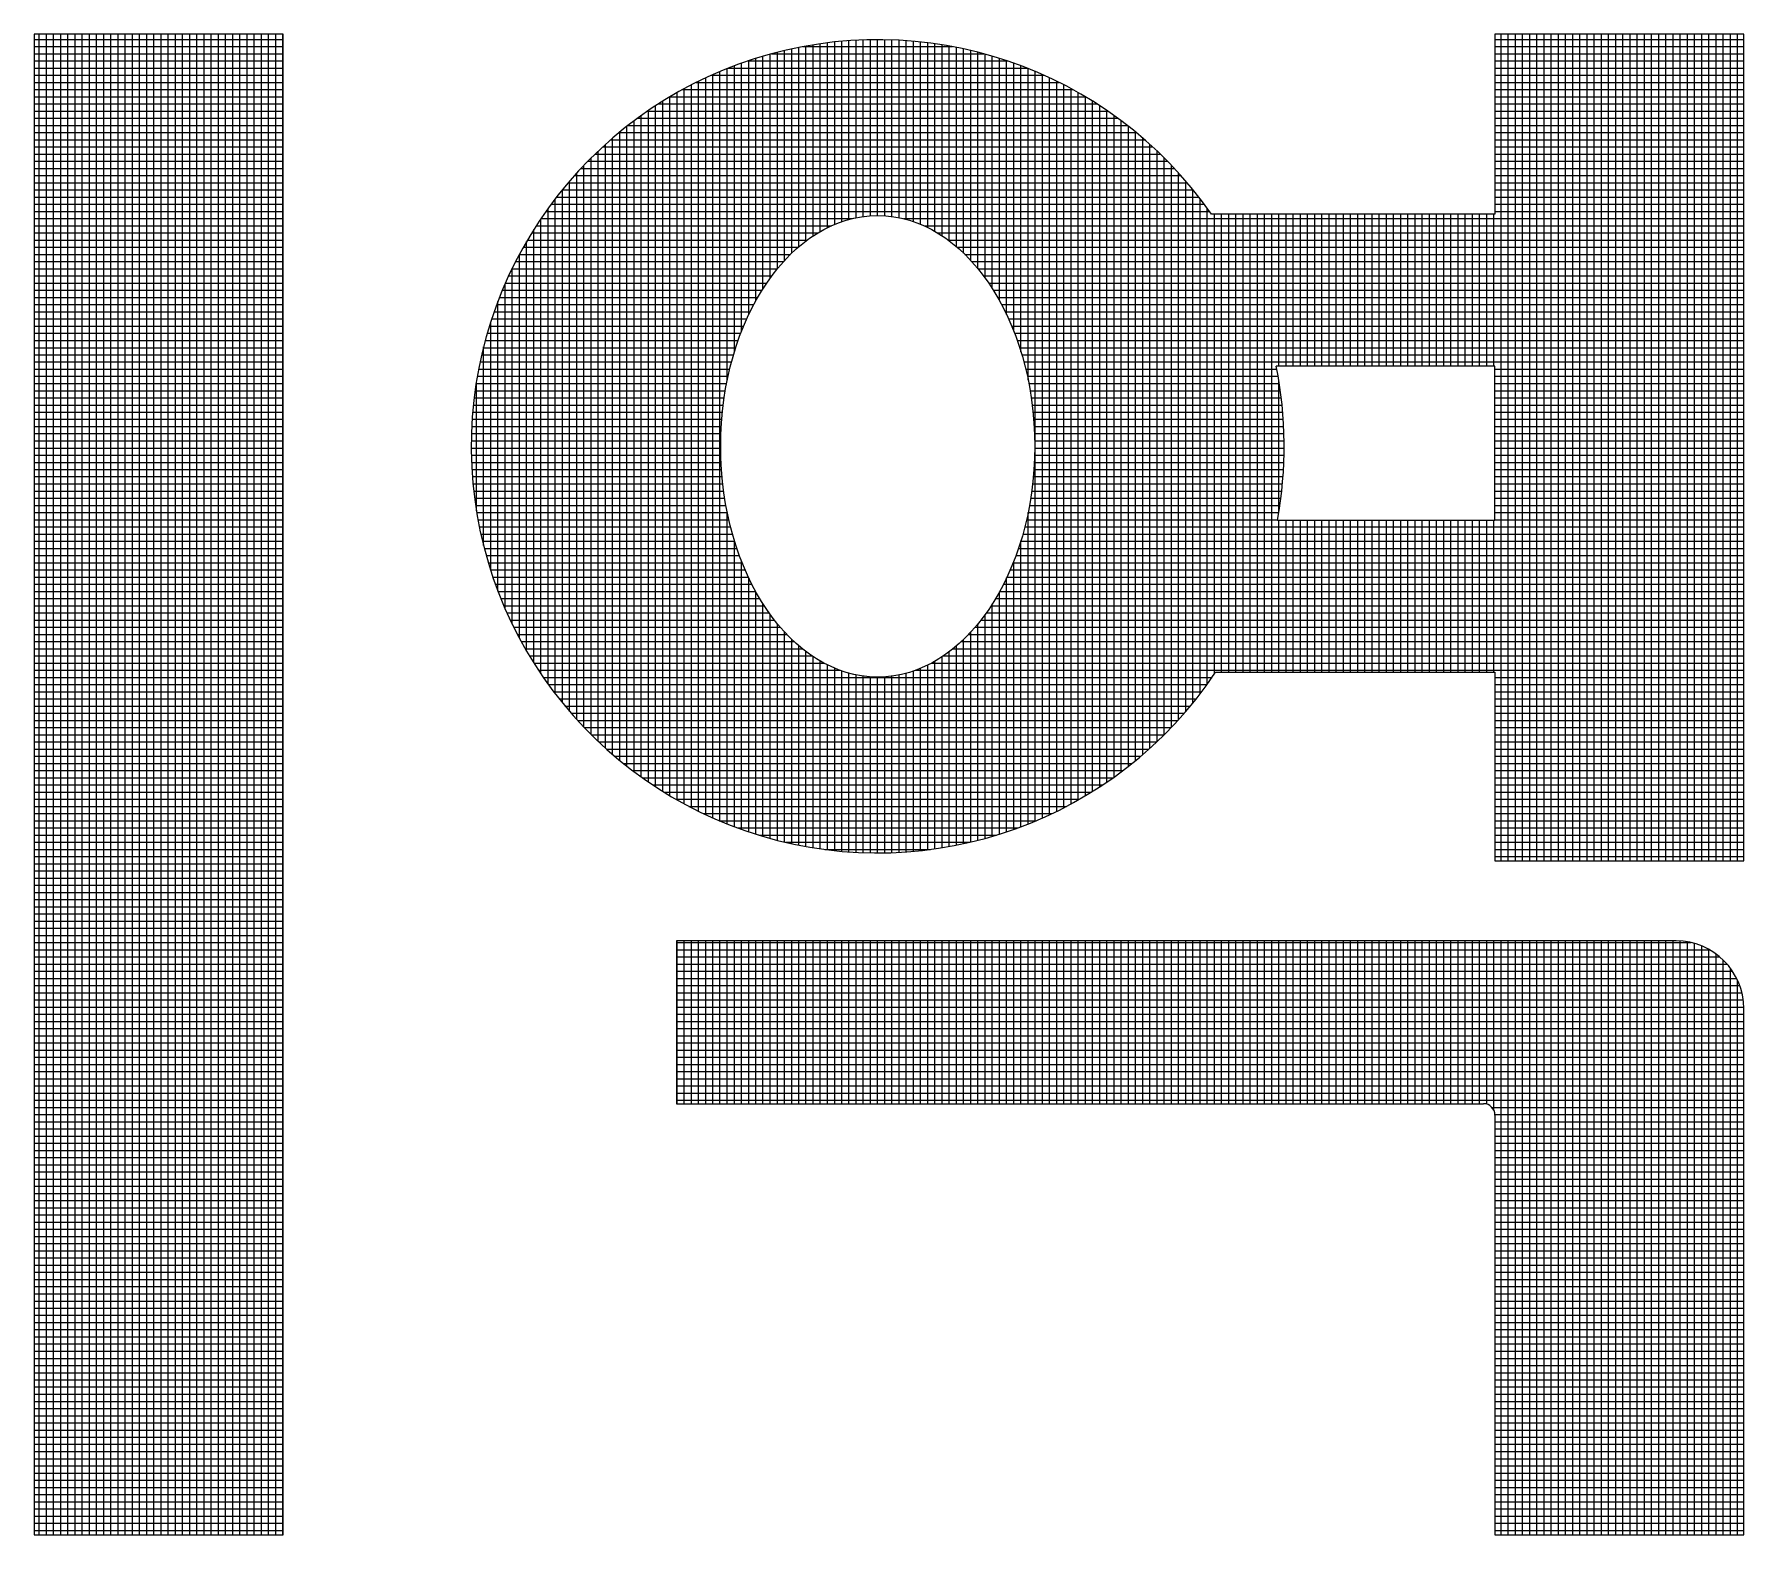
# Model space of a CAD drawing. Header units: inches. Extents: x 2203 to 3044, y -1 to 593.
# Drawn here: x 2916.375 to 2920.518, y 101.358 to 104.994 of the extents above; entities that cross this region are included whole.
import ezdxf

# ---------------------------------------------------------------- set-up
doc = ezdxf.new("R2010")
doc.units = ezdxf.units.IN
doc.header["$MEASUREMENT"] = 0
doc.layers.add('BG ÇÑ±¹Áö¿ª³\xad¹æ±â¼úÁÖ½ÄÈ¸»ç CI', color=7, linetype='Continuous')

msp = doc.modelspace()

# ---------------------------------------------------------------- linework, layer by layer
at = {"layer": 'BG ÇÑ±¹Áö¿ª³\xad¹æ±â¼úÁÖ½ÄÈ¸»ç CI', "color": 7, "linetype": 'Continuous', "lineweight": 25}
for p, q in [((2916.9781, 104.9937), (2916.375, 104.9937)), ((2916.375, 104.9937), (2916.375, 101.3584)), ((2916.3873, 101.3584), (2916.3873, 104.9937)), ((2916.4047, 101.3584), (2916.4047, 104.9937)), ((2916.422, 101.3584), (2916.422, 104.9937)), ((2916.4394, 101.3584), (2916.4394, 104.9937)), ((2916.4568, 101.3584), (2916.4568, 104.9937)), ((2916.4741, 101.3584), (2916.4741, 104.9937)), ((2916.4915, 101.3584), (2916.4915, 104.9937)), ((2916.5089, 101.3584), (2916.5089, 104.9937)), ((2916.5262, 101.3584), (2916.5262, 104.9937)), ((2916.5436, 101.3584), (2916.5436, 104.9937)), ((2916.561, 101.3584), (2916.561, 104.9937)), ((2916.5783, 101.3584), (2916.5783, 104.9937)), ((2916.5957, 101.3584), (2916.5957, 104.9937)), ((2916.6131, 101.3584), (2916.6131, 104.9937)), ((2916.6304, 101.3584), (2916.6304, 104.9937)), ((2916.6478, 101.3584), (2916.6478, 104.9937)), ((2916.6651, 101.3584), (2916.6651, 104.9937)), ((2916.6825, 101.3584), (2916.6825, 104.9937)), ((2916.6999, 101.3584), (2916.6999, 104.9937)), ((2916.7172, 101.3584), (2916.7172, 104.9937)), ((2916.7346, 101.3584), (2916.7346, 104.9937)), ((2916.752, 101.3584), (2916.752, 104.9937)), ((2916.7693, 101.3584), (2916.7693, 104.9937)), ((2916.7867, 101.3584), (2916.7867, 104.9937)), ((2916.8041, 101.3584), (2916.8041, 104.9937)), ((2916.8214, 101.3584), (2916.8214, 104.9937)), ((2916.8388, 101.3584), (2916.8388, 104.9937)), ((2916.8562, 101.3584), (2916.8562, 104.9937)), ((2916.8735, 101.3584), (2916.8735, 104.9937)), ((2916.8909, 101.3584), (2916.8909, 104.9937)), ((2916.9082, 101.3584), (2916.9082, 104.9937)), ((2916.9256, 101.3584), (2916.9256, 104.9937)), ((2916.943, 101.3584), (2916.943, 104.9937)), ((2916.9603, 101.3584), (2916.9603, 104.9937)), ((2916.9777, 101.3584), (2916.9777, 104.9937)), ((2916.9781, 101.3584), (2916.9781, 104.9937)), ((2920.5179, 104.9937), (2919.9149, 104.9937)), ((2919.9149, 104.9937), (2919.9149, 104.5581)), ((2919.9297, 102.9909), (2919.9297, 104.9937)), ((2919.947, 102.9909), (2919.947, 104.9937)), ((2919.9644, 102.9909), (2919.9644, 104.9937)), ((2919.9818, 102.9909), (2919.9818, 104.9937)), ((2919.9991, 102.9909), (2919.9991, 104.9937)), ((2920.0165, 102.9909), (2920.0165, 104.9937)), ((2920.0339, 102.9909), (2920.0339, 104.9937)), ((2920.0512, 102.9909), (2920.0512, 104.9937)), ((2920.0686, 102.9909), (2920.0686, 104.9937)), ((2920.086, 102.9909), (2920.086, 104.9937)), ((2920.1033, 102.9909), (2920.1033, 104.9937)), ((2920.1207, 102.9909), (2920.1207, 104.9937)), ((2920.138, 102.9909), (2920.138, 104.9937)), ((2920.1554, 102.9909), (2920.1554, 104.9937)), ((2920.1728, 102.9909), (2920.1728, 104.9937)), ((2920.1901, 102.9909), (2920.1901, 104.9937)), ((2920.2075, 102.9909), (2920.2075, 104.9937)), ((2920.2249, 102.9909), (2920.2249, 104.9937)), ((2920.2422, 102.9909), (2920.2422, 104.9937)), ((2920.2596, 102.9909), (2920.2596, 104.9937)), ((2920.277, 102.9909), (2920.277, 104.9937)), ((2920.2943, 102.9909), (2920.2943, 104.9937)), ((2920.3117, 102.9909), (2920.3117, 104.9937)), ((2920.3291, 102.9909), (2920.3291, 104.9937)), ((2920.3464, 102.9909), (2920.3464, 104.9937)), ((2920.3638, 102.9909), (2920.3638, 104.9937)), ((2920.3811, 102.9909), (2920.3811, 104.9937)), ((2920.3985, 102.9909), (2920.3985, 104.9937)), ((2920.4159, 102.9909), (2920.4159, 104.9937)), ((2920.4332, 102.9909), (2920.4332, 104.9937)), ((2920.4506, 102.9909), (2920.4506, 104.9937)), ((2920.468, 102.9909), (2920.468, 104.9937)), ((2920.4853, 102.9909), (2920.4853, 104.9937)), ((2920.5027, 102.9909), (2920.5027, 104.9937)), ((2920.5179, 102.9909), (2920.5179, 104.9937)), ((2916.375, 104.981), (2916.9781, 104.981)), ((2916.375, 104.9636), (2916.9781, 104.9636)), ((2916.375, 104.9463), (2916.9781, 104.9463)), ((2918.1585, 104.4028), (2918.1585, 104.9454)), ((2918.1618, 104.9463), (2918.6763, 104.9463)), ((2918.1759, 104.4253), (2918.1759, 104.95)), ((2918.1932, 104.4453), (2918.1932, 104.9542)), ((2918.2106, 104.4631), (2918.2106, 104.9581)), ((2918.228, 104.4788), (2918.228, 104.9617)), ((2918.2378, 104.9636), (2918.6003, 104.9636)), ((2918.2453, 104.4927), (2918.2453, 104.965)), ((2918.2627, 104.505), (2918.2627, 104.968)), ((2918.28, 104.5158), (2918.28, 104.9706)), ((2918.2974, 104.5251), (2918.2974, 104.9729)), ((2918.3148, 104.533), (2918.3148, 104.9749)), ((2918.3321, 104.5396), (2918.3321, 104.9766)), ((2918.3495, 104.545), (2918.3495, 104.978)), ((2918.3669, 104.5491), (2918.3669, 104.9791)), ((2918.3842, 104.5521), (2918.3842, 104.9798)), ((2918.4016, 104.5538), (2918.4016, 104.9803)), ((2918.419, 104.5544), (2918.419, 104.9804)), ((2918.4363, 104.5538), (2918.4363, 104.9803)), ((2918.4537, 104.5521), (2918.4537, 104.9798)), ((2918.4711, 104.5492), (2918.4711, 104.9791)), ((2918.4884, 104.5451), (2918.4884, 104.978)), ((2918.5058, 104.5397), (2918.5058, 104.9766)), ((2918.5231, 104.5331), (2918.5231, 104.9749)), ((2918.5405, 104.5252), (2918.5405, 104.9729)), ((2918.5579, 104.5159), (2918.5579, 104.9706)), ((2918.5752, 104.5052), (2918.5752, 104.968)), ((2918.5926, 104.4929), (2918.5926, 104.965)), ((2918.61, 104.479), (2918.61, 104.9618)), ((2918.6273, 104.4632), (2918.6273, 104.9582)), ((2918.6447, 104.4455), (2918.6447, 104.9543)), ((2918.6621, 104.4256), (2918.6621, 104.95)), ((2918.6794, 104.4031), (2918.6794, 104.9454)), ((2919.9149, 104.981), (2920.5179, 104.981)), ((2919.9149, 104.9636), (2920.5179, 104.9636)), ((2919.9149, 104.9463), (2920.5179, 104.9463)), ((2916.375, 104.9289), (2916.9781, 104.9289)), ((2916.375, 104.9115), (2916.9781, 104.9115)), ((2918.0369, 103.0876), (2918.0369, 104.9033)), ((2918.0543, 104.1546), (2918.0543, 104.9104)), ((2918.0571, 104.9115), (2918.781, 104.9115)), ((2918.0717, 104.2235), (2918.0717, 104.9172)), ((2918.089, 104.2737), (2918.089, 104.9235)), ((2918.1046, 104.9289), (2918.7335, 104.9289)), ((2918.1064, 104.314), (2918.1064, 104.9295)), ((2918.1238, 104.348), (2918.1238, 104.9351)), ((2918.1411, 104.3772), (2918.1411, 104.9404)), ((2918.6968, 104.3775), (2918.6968, 104.9405)), ((2918.7142, 104.3483), (2918.7142, 104.9352)), ((2918.7315, 104.3144), (2918.7315, 104.9296)), ((2918.7489, 104.2742), (2918.7489, 104.9236)), ((2918.7663, 104.2242), (2918.7663, 104.9172)), ((2918.7836, 104.1556), (2918.7836, 104.9105)), ((2918.801, 103.0875), (2918.801, 104.9034)), ((2919.9149, 104.9289), (2920.5179, 104.9289)), ((2919.9149, 104.9115), (2920.5179, 104.9115)), ((2916.375, 104.8942), (2916.9781, 104.8942)), ((2916.375, 104.8768), (2916.9781, 104.8768)), ((2916.375, 104.8594), (2916.9781, 104.8594)), ((2917.9461, 104.8594), (2918.8921, 104.8594)), ((2917.9501, 103.1292), (2917.9501, 104.8617)), ((2917.9675, 103.1201), (2917.9675, 104.8708)), ((2917.9793, 104.8768), (2918.8589, 104.8768)), ((2917.9848, 103.1113), (2917.9848, 104.8796)), ((2918.0022, 103.103), (2918.0022, 104.8879)), ((2918.0159, 104.8942), (2918.8222, 104.8942)), ((2918.0196, 103.0951), (2918.0196, 104.8958)), ((2918.8183, 103.095), (2918.8183, 104.8959)), ((2918.8357, 103.1029), (2918.8357, 104.888)), ((2918.8531, 103.1112), (2918.8531, 104.8797)), ((2918.8704, 103.12), (2918.8704, 104.8709)), ((2918.8878, 103.1291), (2918.8878, 104.8618)), ((2919.9149, 104.8942), (2920.5179, 104.8942)), ((2919.9149, 104.8768), (2920.5179, 104.8768)), ((2919.9149, 104.8594), (2920.5179, 104.8594)), ((2916.375, 104.8421), (2916.9781, 104.8421)), ((2916.375, 104.8247), (2916.9781, 104.8247)), ((2917.8807, 103.1706), (2917.8807, 104.8203)), ((2917.8875, 104.8247), (2918.9506, 104.8247)), ((2917.898, 103.1595), (2917.898, 104.8314)), ((2917.9154, 103.149), (2917.9154, 104.8419)), ((2917.9156, 104.8421), (2918.9225, 104.8421)), ((2917.9328, 103.1389), (2917.9328, 104.852)), ((2918.9052, 103.1388), (2918.9052, 104.8521)), ((2918.9225, 103.1488), (2918.9225, 104.8421)), ((2918.9399, 103.1594), (2918.9399, 104.8315)), ((2918.9573, 103.1705), (2918.9573, 104.8204)), ((2919.9149, 104.8421), (2920.5179, 104.8421)), ((2919.9149, 104.8247), (2920.5179, 104.8247)), ((2916.375, 104.8074), (2916.9781, 104.8074)), ((2916.375, 104.79), (2916.9781, 104.79)), ((2917.8286, 103.2071), (2917.8286, 104.7838)), ((2917.8369, 104.79), (2919.0012, 104.79)), ((2917.8459, 103.1944), (2917.8459, 104.7965)), ((2917.8614, 104.8074), (2918.9768, 104.8074)), ((2917.8633, 103.1822), (2917.8633, 104.8087)), ((2918.9746, 103.1821), (2918.9746, 104.8088)), ((2918.992, 103.1942), (2918.992, 104.7967)), ((2919.0094, 103.2069), (2919.0094, 104.784)), ((2919.9149, 104.8074), (2920.5179, 104.8074)), ((2919.9149, 104.79), (2920.5179, 104.79)), ((2916.375, 104.7726), (2916.9781, 104.7726)), ((2916.375, 104.7553), (2916.9781, 104.7553)), ((2916.375, 104.7379), (2916.9781, 104.7379)), ((2917.7718, 104.7379), (2919.0664, 104.7379)), ((2917.7765, 103.2489), (2917.7765, 104.742)), ((2917.7922, 104.7553), (2919.0459, 104.7553)), ((2917.7938, 103.2343), (2917.7938, 104.7566)), ((2917.8112, 103.2204), (2917.8112, 104.7705)), ((2917.8139, 104.7726), (2919.0242, 104.7726)), ((2919.0267, 103.2202), (2919.0267, 104.7707)), ((2919.0441, 103.2342), (2919.0441, 104.7567)), ((2919.0614, 103.2487), (2919.0614, 104.7421)), ((2919.9149, 104.7726), (2920.5179, 104.7726)), ((2919.9149, 104.7553), (2920.5179, 104.7553)), ((2919.9149, 104.7379), (2920.5179, 104.7379)), ((2916.375, 104.7205), (2916.9781, 104.7205)), ((2916.375, 104.7032), (2916.9781, 104.7032)), ((2917.7244, 103.2971), (2917.7244, 104.6938)), ((2917.734, 104.7032), (2919.1042, 104.7032)), ((2917.7417, 103.2803), (2917.7417, 104.7106)), ((2917.7524, 104.7205), (2919.0858, 104.7205)), ((2917.7591, 103.2642), (2917.7591, 104.7267)), ((2919.0788, 103.264), (2919.0788, 104.7269)), ((2919.0962, 103.2801), (2919.0962, 104.7108)), ((2919.1135, 103.2969), (2919.1135, 104.694)), ((2919.9149, 104.7205), (2920.5179, 104.7205)), ((2919.9149, 104.7032), (2920.5179, 104.7032)), ((2916.375, 104.6858), (2916.9781, 104.6858)), ((2916.375, 104.6684), (2916.9781, 104.6684)), ((2916.375, 104.6511), (2916.9781, 104.6511)), ((2917.684, 104.6511), (2919.1542, 104.6511)), ((2917.6897, 103.3335), (2917.6897, 104.6574)), ((2917.6998, 104.6684), (2919.1383, 104.6684)), ((2917.707, 103.3148), (2917.707, 104.676)), ((2917.7165, 104.6858), (2919.1217, 104.6858)), ((2919.1309, 103.3146), (2919.1309, 104.6763)), ((2919.1483, 103.3333), (2919.1483, 104.6576)), ((2919.9149, 104.6858), (2920.5179, 104.6858)), ((2919.9149, 104.6684), (2920.5179, 104.6684)), ((2919.9149, 104.6511), (2920.5179, 104.6511)), ((2916.375, 104.6337), (2916.9781, 104.6337)), ((2916.375, 104.6163), (2916.9781, 104.6163)), ((2917.6544, 104.6163), (2919.1837, 104.6163)), ((2917.6549, 103.3739), (2917.6549, 104.617)), ((2917.6688, 104.6337), (2919.1693, 104.6337)), ((2917.6723, 103.3531), (2917.6723, 104.6378)), ((2919.1656, 103.3529), (2919.1656, 104.638)), ((2919.183, 103.3737), (2919.183, 104.6172)), ((2919.9149, 104.6337), (2920.5179, 104.6337)), ((2919.9149, 104.6163), (2920.5179, 104.6163)), ((2916.375, 104.599), (2916.9781, 104.599)), ((2916.375, 104.5816), (2916.9781, 104.5816)), ((2917.6202, 103.4192), (2917.6202, 104.5717)), ((2917.6275, 104.5816), (2919.2107, 104.5816)), ((2917.6376, 103.3959), (2917.6376, 104.595)), ((2917.6406, 104.599), (2919.1975, 104.599)), ((2919.2004, 103.3956), (2919.2004, 104.5953)), ((2919.2177, 103.4189), (2919.2177, 104.5719)), ((2919.9149, 104.599), (2920.5179, 104.599)), ((2919.9149, 104.5816), (2920.5179, 104.5816)), ((2916.375, 104.5643), (2916.9781, 104.5643)), ((2916.375, 104.5469), (2916.9781, 104.5469)), ((2916.375, 104.5295), (2916.9781, 104.5295)), ((2917.5914, 104.5295), (2918.3068, 104.5295)), ((2917.6028, 103.4441), (2917.6028, 104.5468)), ((2917.6029, 104.5469), (2918.3568, 104.5469)), ((2917.6149, 104.5643), (2919.2232, 104.5643)), ((2918.4813, 104.5469), (2920.5179, 104.5469)), ((2918.5314, 104.5295), (2920.5179, 104.5295)), ((2919.9149, 104.5581), (2919.2276, 104.5581)), ((2919.2351, 103.4438), (2919.2351, 104.5581)), ((2919.2525, 103.4482), (2919.2525, 104.5581)), ((2919.2698, 103.4482), (2919.2698, 104.5581)), ((2919.2872, 103.4482), (2919.2872, 104.5581)), ((2919.3045, 103.4482), (2919.3045, 104.5581)), ((2919.3219, 103.4482), (2919.3219, 104.5581)), ((2919.3393, 103.4482), (2919.3393, 104.5581)), ((2919.3566, 103.4482), (2919.3566, 104.5581)), ((2919.374, 103.4482), (2919.374, 104.5581)), ((2919.3914, 104.1895), (2919.3914, 104.5581)), ((2919.4087, 104.1895), (2919.4087, 104.5581)), ((2919.4261, 104.1895), (2919.4261, 104.5581)), ((2919.4435, 104.1895), (2919.4435, 104.5581)), ((2919.4608, 104.1895), (2919.4608, 104.5581)), ((2919.4782, 104.1895), (2919.4782, 104.5581)), ((2919.4956, 104.1895), (2919.4956, 104.5581)), ((2919.5129, 104.1895), (2919.5129, 104.5581)), ((2919.5303, 104.1895), (2919.5303, 104.5581)), ((2919.5477, 104.1895), (2919.5477, 104.5581)), ((2919.565, 104.1895), (2919.565, 104.5581)), ((2919.5824, 104.1895), (2919.5824, 104.5581)), ((2919.5997, 104.1895), (2919.5997, 104.5581)), ((2919.6171, 104.1895), (2919.6171, 104.5581)), ((2919.6345, 104.1895), (2919.6345, 104.5581)), ((2919.6518, 104.1895), (2919.6518, 104.5581)), ((2919.6692, 104.1895), (2919.6692, 104.5581)), ((2919.6866, 104.1895), (2919.6866, 104.5581)), ((2919.7039, 104.1895), (2919.7039, 104.5581)), ((2919.7213, 104.1895), (2919.7213, 104.5581)), ((2919.7387, 104.1895), (2919.7387, 104.5581)), ((2919.756, 104.1895), (2919.756, 104.5581)), ((2919.7734, 104.1895), (2919.7734, 104.5581)), ((2919.7908, 104.1895), (2919.7908, 104.5581)), ((2919.8081, 104.1895), (2919.8081, 104.5581)), ((2919.8255, 104.1895), (2919.8255, 104.5581)), ((2919.8428, 104.1895), (2919.8428, 104.5581)), ((2919.8602, 104.1895), (2919.8602, 104.5581)), ((2919.8776, 104.1895), (2919.8776, 104.5581)), ((2919.8949, 104.1895), (2919.8949, 104.5581)), ((2919.9123, 104.1895), (2919.9123, 104.5581)), ((2919.9149, 104.5643), (2920.5179, 104.5643)), ((2916.375, 104.5122), (2916.9781, 104.5122)), ((2916.375, 104.4948), (2916.9781, 104.4948)), ((2917.5681, 103.4994), (2917.5681, 104.4915)), ((2917.57, 104.4948), (2918.2481, 104.4948)), ((2917.5805, 104.5122), (2918.2739, 104.5122)), ((2917.5855, 103.4707), (2917.5855, 104.5202)), ((2918.5642, 104.5122), (2920.5179, 104.5122)), ((2918.5901, 104.4948), (2920.5179, 104.4948)), ((2916.375, 104.4774), (2916.9781, 104.4774)), ((2916.375, 104.4601), (2916.9781, 104.4601)), ((2917.5505, 104.4601), (2918.2075, 104.4601)), ((2917.5507, 103.5304), (2917.5507, 104.4605)), ((2917.56, 104.4774), (2918.2263, 104.4774)), ((2918.6118, 104.4774), (2920.5179, 104.4774)), ((2918.6306, 104.4601), (2920.5179, 104.4601)), ((2916.375, 104.4427), (2916.9781, 104.4427)), ((2916.375, 104.4253), (2916.9781, 104.4253)), ((2916.375, 104.408), (2916.9781, 104.408)), ((2917.5246, 104.408), (2918.1623, 104.408)), ((2917.5328, 104.4253), (2918.1759, 104.4253)), ((2917.5334, 103.5644), (2917.5334, 104.4265)), ((2917.5415, 104.4427), (2918.1908, 104.4427)), ((2918.6473, 104.4427), (2920.5179, 104.4427)), ((2918.6623, 104.4253), (2920.5179, 104.4253)), ((2918.6758, 104.408), (2920.5179, 104.408)), ((2916.375, 104.3906), (2916.9781, 104.3906)), ((2916.375, 104.3732), (2916.9781, 104.3732)), ((2917.5094, 104.3732), (2918.1386, 104.3732)), ((2917.516, 103.6021), (2917.516, 104.3888)), ((2917.5168, 104.3906), (2918.1499, 104.3906)), ((2918.6882, 104.3906), (2920.5179, 104.3906)), ((2918.6995, 104.3732), (2920.5179, 104.3732)), ((2916.375, 104.3559), (2916.9781, 104.3559)), ((2916.375, 104.3385), (2916.9781, 104.3385)), ((2916.375, 104.3211), (2916.9781, 104.3211)), ((2917.4895, 104.3211), (2918.1098, 104.3211)), ((2917.4957, 104.3385), (2918.1187, 104.3385)), ((2917.4986, 103.6447), (2917.4986, 104.3462)), ((2917.5024, 104.3559), (2918.1282, 104.3559)), ((2918.7099, 104.3559), (2920.5179, 104.3559)), ((2918.7195, 104.3385), (2920.5179, 104.3385)), ((2918.7283, 104.3211), (2920.5179, 104.3211)), ((2916.375, 104.3038), (2916.9781, 104.3038)), ((2916.375, 104.2864), (2916.9781, 104.2864)), ((2917.478, 104.2864), (2918.0942, 104.2864)), ((2917.4813, 103.6941), (2917.4813, 104.2968)), ((2917.4836, 104.3038), (2918.1017, 104.3038)), ((2918.7364, 104.3038), (2920.5179, 104.3038)), ((2918.7439, 104.2864), (2920.5179, 104.2864)), ((2916.375, 104.2691), (2916.9781, 104.2691)), ((2916.375, 104.2517), (2916.9781, 104.2517)), ((2917.468, 104.2517), (2918.0809, 104.2517)), ((2917.4728, 104.2691), (2918.0873, 104.2691)), ((2918.7509, 104.2691), (2920.5179, 104.2691)), ((2918.7572, 104.2517), (2920.5179, 104.2517)), ((2916.375, 104.2343), (2916.9781, 104.2343)), ((2916.375, 104.217), (2916.9781, 104.217)), ((2916.375, 104.1996), (2916.9781, 104.1996)), ((2917.4554, 104.1996), (2918.0648, 104.1996)), ((2917.4593, 104.217), (2918.0697, 104.217)), ((2917.4635, 104.2343), (2918.0751, 104.2343)), ((2917.4639, 103.7548), (2917.4639, 104.2361)), ((2918.7631, 104.2343), (2920.5179, 104.2343)), ((2918.7684, 104.217), (2920.5179, 104.217)), ((2918.7733, 104.1996), (2920.5179, 104.1996)), ((2916.375, 104.1822), (2916.9781, 104.1822)), ((2916.375, 104.1649), (2916.9781, 104.1649)), ((2917.4487, 104.1649), (2918.0565, 104.1649)), ((2917.4519, 104.1822), (2918.0604, 104.1822)), ((2918.7777, 104.1822), (2919.3862, 104.1822)), ((2918.7817, 104.1649), (2919.3894, 104.1649)), ((2919.9149, 104.1895), (2919.3848, 104.1895)), ((2919.9149, 103.8168), (2919.9149, 104.1895)), ((2919.9149, 104.1822), (2920.5179, 104.1822)), ((2919.9149, 104.1649), (2920.5179, 104.1649)), ((2916.375, 104.1475), (2916.9781, 104.1475)), ((2916.375, 104.1301), (2916.9781, 104.1301)), ((2916.375, 104.1128), (2916.9781, 104.1128)), ((2917.4411, 104.1128), (2918.047, 104.1128)), ((2917.4433, 104.1301), (2918.0498, 104.1301)), ((2917.4459, 104.1475), (2918.0529, 104.1475)), ((2917.4465, 103.8391), (2917.4465, 104.1518)), ((2918.7852, 104.1475), (2919.3923, 104.1475)), ((2918.7883, 104.1301), (2919.3948, 104.1301)), ((2918.7911, 104.1128), (2919.397, 104.1128)), ((2919.3914, 103.8379), (2919.3914, 104.153)), ((2919.9149, 104.1475), (2920.5179, 104.1475)), ((2919.9149, 104.1301), (2920.5179, 104.1301)), ((2919.9149, 104.1128), (2920.5179, 104.1128)), ((2916.375, 104.0954), (2916.9781, 104.0954)), ((2916.375, 104.078), (2916.9781, 104.078)), ((2917.4375, 104.078), (2918.0427, 104.078)), ((2917.4391, 104.0954), (2918.0447, 104.0954)), ((2918.7934, 104.0954), (2919.399, 104.0954)), ((2918.7954, 104.078), (2919.4006, 104.078)), ((2919.9149, 104.0954), (2920.5179, 104.0954)), ((2919.9149, 104.078), (2920.5179, 104.078)), ((2916.375, 104.0607), (2916.9781, 104.0607)), ((2916.375, 104.0433), (2916.9781, 104.0433)), ((2917.4352, 104.0433), (2918.04, 104.0433)), ((2917.4362, 104.0607), (2918.0412, 104.0607)), ((2918.797, 104.0607), (2919.4019, 104.0607)), ((2918.7982, 104.0433), (2919.4029, 104.0433)), ((2919.9149, 104.0607), (2920.5179, 104.0607)), ((2919.9149, 104.0433), (2920.5179, 104.0433)), ((2916.375, 104.026), (2916.9781, 104.026)), ((2916.375, 104.0086), (2916.9781, 104.0086)), ((2916.375, 103.9912), (2916.9781, 103.9912)), ((2917.4341, 104.0086), (2918.0387, 104.0086)), ((2917.4341, 103.9912), (2918.0386, 103.9912)), ((2917.4345, 104.026), (2918.0391, 104.026)), ((2918.799, 104.026), (2919.4036, 104.026)), ((2918.7995, 104.0086), (2919.404, 104.0086)), ((2918.7995, 103.9912), (2919.4041, 103.9912)), ((2919.9149, 104.026), (2920.5179, 104.026)), ((2919.9149, 104.0086), (2920.5179, 104.0086)), ((2919.9149, 103.9912), (2920.5179, 103.9912)), ((2916.375, 103.9739), (2916.9781, 103.9739)), ((2916.375, 103.9565), (2916.9781, 103.9565)), ((2917.4343, 103.9739), (2918.0388, 103.9739)), ((2917.4348, 103.9565), (2918.0395, 103.9565)), ((2918.7986, 103.9565), (2919.4033, 103.9565)), ((2918.7993, 103.9739), (2919.4038, 103.9739)), ((2919.9149, 103.9739), (2920.5179, 103.9739)), ((2919.9149, 103.9565), (2920.5179, 103.9565)), ((2916.375, 103.9391), (2916.9781, 103.9391)), ((2916.375, 103.9218), (2916.9781, 103.9218)), ((2917.4357, 103.9391), (2918.0405, 103.9391)), ((2917.4368, 103.9218), (2918.0419, 103.9218)), ((2918.7962, 103.9218), (2919.4013, 103.9218)), ((2918.7976, 103.9391), (2919.4024, 103.9391)), ((2919.9149, 103.9391), (2920.5179, 103.9391)), ((2919.9149, 103.9218), (2920.5179, 103.9218)), ((2916.375, 103.9044), (2916.9781, 103.9044)), ((2916.375, 103.887), (2916.9781, 103.887)), ((2916.375, 103.8697), (2916.9781, 103.8697)), ((2917.4383, 103.9044), (2918.0436, 103.9044)), ((2917.44, 103.887), (2918.0458, 103.887)), ((2917.4421, 103.8697), (2918.0483, 103.8697)), ((2918.7898, 103.8697), (2919.396, 103.8697)), ((2918.7923, 103.887), (2919.3981, 103.887)), ((2918.7945, 103.9044), (2919.3998, 103.9044)), ((2919.9149, 103.9044), (2920.5179, 103.9044)), ((2919.9149, 103.887), (2920.5179, 103.887)), ((2919.9149, 103.8697), (2920.5179, 103.8697)), ((2916.375, 103.8523), (2916.9781, 103.8523)), ((2916.375, 103.8349), (2916.9781, 103.8349)), ((2917.4445, 103.8523), (2918.0512, 103.8523)), ((2917.4472, 103.8349), (2918.0546, 103.8349)), ((2918.0543, 103.0805), (2918.0543, 103.8363)), ((2918.7835, 103.8349), (2919.3909, 103.8349)), ((2918.7836, 103.0804), (2918.7836, 103.8353)), ((2918.7869, 103.8523), (2919.3936, 103.8523)), ((2919.9149, 103.8523), (2920.5179, 103.8523)), ((2919.9149, 103.8349), (2920.5179, 103.8349)), ((2916.375, 103.8176), (2916.9781, 103.8176)), ((2916.375, 103.8002), (2916.9781, 103.8002)), ((2916.375, 103.7828), (2916.9781, 103.7828)), ((2917.4503, 103.8176), (2918.0583, 103.8176)), ((2917.4536, 103.8002), (2918.0625, 103.8002)), ((2917.4573, 103.7828), (2918.0672, 103.7828)), ((2918.771, 103.7828), (2920.5179, 103.7828)), ((2918.7756, 103.8002), (2920.5179, 103.8002)), ((2918.7798, 103.8176), (2919.3879, 103.8176)), ((2919.3877, 103.8168), (2919.9149, 103.8168)), ((2919.3914, 103.4482), (2919.3914, 103.8168)), ((2919.4087, 103.4482), (2919.4087, 103.8168)), ((2919.4261, 103.4482), (2919.4261, 103.8168)), ((2919.4435, 103.4482), (2919.4435, 103.8168)), ((2919.4608, 103.4482), (2919.4608, 103.8168)), ((2919.4782, 103.4482), (2919.4782, 103.8168)), ((2919.4956, 103.4482), (2919.4956, 103.8168)), ((2919.5129, 103.4482), (2919.5129, 103.8168)), ((2919.5303, 103.4482), (2919.5303, 103.8168)), ((2919.5477, 103.4482), (2919.5477, 103.8168)), ((2919.565, 103.4482), (2919.565, 103.8168)), ((2919.5824, 103.4482), (2919.5824, 103.8168)), ((2919.5997, 103.4482), (2919.5997, 103.8168)), ((2919.6171, 103.4482), (2919.6171, 103.8168)), ((2919.6345, 103.4482), (2919.6345, 103.8168)), ((2919.6518, 103.4482), (2919.6518, 103.8168)), ((2919.6692, 103.4482), (2919.6692, 103.8168)), ((2919.6866, 103.4482), (2919.6866, 103.8168)), ((2919.7039, 103.4482), (2919.7039, 103.8168)), ((2919.7213, 103.4482), (2919.7213, 103.8168)), ((2919.7387, 103.4482), (2919.7387, 103.8168)), ((2919.756, 103.4482), (2919.756, 103.8168)), ((2919.7734, 103.4482), (2919.7734, 103.8168)), ((2919.7908, 103.4482), (2919.7908, 103.8168)), ((2919.8081, 103.4482), (2919.8081, 103.8168)), ((2919.8255, 103.4482), (2919.8255, 103.8168)), ((2919.8428, 103.4482), (2919.8428, 103.8168)), ((2919.8602, 103.4482), (2919.8602, 103.8168)), ((2919.8776, 103.4482), (2919.8776, 103.8168)), ((2919.8949, 103.4482), (2919.8949, 103.8168)), ((2919.9123, 103.4482), (2919.9123, 103.8168)), ((2919.9149, 103.8176), (2920.5179, 103.8176)), ((2916.375, 103.7655), (2916.9781, 103.7655)), ((2916.375, 103.7481), (2916.9781, 103.7481)), ((2917.4613, 103.7655), (2918.0723, 103.7655)), ((2917.4656, 103.7481), (2918.0778, 103.7481)), ((2918.0717, 103.0737), (2918.0717, 103.7674)), ((2918.7603, 103.7481), (2920.5179, 103.7481)), ((2918.7659, 103.7655), (2920.5179, 103.7655)), ((2918.7663, 103.0737), (2918.7663, 103.7667)), ((2916.375, 103.7308), (2916.9781, 103.7308)), ((2916.375, 103.7134), (2916.9781, 103.7134)), ((2917.4703, 103.7308), (2918.0839, 103.7308)), ((2917.4753, 103.7134), (2918.0906, 103.7134)), ((2918.089, 103.0674), (2918.089, 103.7172)), ((2918.7476, 103.7134), (2920.5179, 103.7134)), ((2918.7489, 103.0673), (2918.7489, 103.7167)), ((2918.7542, 103.7308), (2920.5179, 103.7308)), ((2916.375, 103.696), (2916.9781, 103.696)), ((2916.375, 103.6787), (2916.9781, 103.6787)), ((2916.375, 103.6613), (2916.9781, 103.6613)), ((2917.4807, 103.696), (2918.0978, 103.696)), ((2917.4864, 103.6787), (2918.1056, 103.6787)), ((2917.4925, 103.6613), (2918.114, 103.6613)), ((2918.1064, 103.0614), (2918.1064, 103.6769)), ((2918.7241, 103.6613), (2920.5179, 103.6613)), ((2918.7315, 103.0613), (2918.7315, 103.6765)), ((2918.7326, 103.6787), (2920.5179, 103.6787)), ((2918.7404, 103.696), (2920.5179, 103.696)), ((2916.375, 103.6439), (2916.9781, 103.6439)), ((2916.375, 103.6266), (2916.9781, 103.6266)), ((2917.4989, 103.6439), (2918.1232, 103.6439)), ((2917.5057, 103.6266), (2918.1332, 103.6266)), ((2918.1238, 103.0558), (2918.1238, 103.6429)), ((2918.7049, 103.6266), (2920.5179, 103.6266)), ((2918.7142, 103.0557), (2918.7142, 103.6426)), ((2918.7149, 103.6439), (2920.5179, 103.6439)), ((2916.375, 103.6092), (2916.9781, 103.6092)), ((2916.375, 103.5918), (2916.9781, 103.5918)), ((2916.375, 103.5745), (2916.9781, 103.5745)), ((2917.5129, 103.6092), (2918.144, 103.6092)), ((2917.5205, 103.5918), (2918.1558, 103.5918)), ((2917.5285, 103.5745), (2918.1687, 103.5745)), ((2918.1411, 103.0505), (2918.1411, 103.6137)), ((2918.1585, 103.0455), (2918.1585, 103.5881)), ((2918.6694, 103.5745), (2920.5179, 103.5745)), ((2918.6794, 103.0455), (2918.6794, 103.5878)), ((2918.6823, 103.5918), (2920.5179, 103.5918)), ((2918.6941, 103.6092), (2920.5179, 103.6092)), ((2918.6968, 103.0504), (2918.6968, 103.6134)), ((2916.375, 103.5571), (2916.9781, 103.5571)), ((2916.375, 103.5397), (2916.9781, 103.5397)), ((2917.537, 103.5571), (2918.1829, 103.5571)), ((2917.5458, 103.5397), (2918.1987, 103.5397)), ((2918.1759, 103.0409), (2918.1759, 103.5656)), ((2918.1932, 103.0367), (2918.1932, 103.5456)), ((2918.6394, 103.5397), (2920.5179, 103.5397)), ((2918.6447, 103.0366), (2918.6447, 103.5454)), ((2918.6552, 103.5571), (2920.5179, 103.5571)), ((2918.6621, 103.0409), (2918.6621, 103.5653)), ((2916.375, 103.5224), (2916.9781, 103.5224)), ((2916.375, 103.505), (2916.9781, 103.505)), ((2917.5551, 103.5224), (2918.2164, 103.5224)), ((2917.5648, 103.505), (2918.2365, 103.505)), ((2918.2106, 103.0328), (2918.2106, 103.5278)), ((2918.228, 103.0292), (2918.228, 103.5121)), ((2918.2453, 103.0259), (2918.2453, 103.4981)), ((2918.5926, 103.0259), (2918.5926, 103.498)), ((2918.6016, 103.505), (2920.5179, 103.505)), ((2918.61, 103.0291), (2918.61, 103.5119)), ((2918.6217, 103.5224), (2920.5179, 103.5224)), ((2918.6273, 103.0327), (2918.6273, 103.5276)), ((2916.375, 103.4877), (2916.9781, 103.4877)), ((2916.375, 103.4703), (2916.9781, 103.4703)), ((2916.375, 103.4529), (2916.9781, 103.4529)), ((2917.575, 103.4877), (2918.26, 103.4877)), ((2917.5857, 103.4703), (2918.2887, 103.4703)), ((2917.5969, 103.4529), (2918.3274, 103.4529)), ((2918.2627, 103.0229), (2918.2627, 103.4859)), ((2918.28, 103.0203), (2918.28, 103.4751)), ((2918.2974, 103.018), (2918.2974, 103.4658)), ((2918.3148, 103.016), (2918.3148, 103.4579)), ((2918.3321, 103.0143), (2918.3321, 103.4513)), ((2918.5058, 103.0143), (2918.5058, 103.4512)), ((2918.5107, 103.4529), (2920.5179, 103.4529)), ((2918.5231, 103.016), (2918.5231, 103.4578)), ((2918.5405, 103.018), (2918.5405, 103.4657)), ((2918.5494, 103.4703), (2920.5179, 103.4703)), ((2918.5579, 103.0203), (2918.5579, 103.475)), ((2918.5752, 103.0229), (2918.5752, 103.4857)), ((2918.5781, 103.4877), (2920.5179, 103.4877)), ((2916.375, 103.4356), (2916.9781, 103.4356)), ((2916.375, 103.4182), (2916.9781, 103.4182)), ((2917.6087, 103.4356), (2919.2295, 103.4356)), ((2917.6209, 103.4182), (2919.2172, 103.4182)), ((2918.3495, 103.0129), (2918.3495, 103.4459)), ((2918.3669, 103.0118), (2918.3669, 103.4418)), ((2918.3842, 103.0111), (2918.3842, 103.4388)), ((2918.4016, 103.0106), (2918.4016, 103.4371)), ((2918.419, 103.0104), (2918.419, 103.4365)), ((2918.4363, 103.0106), (2918.4363, 103.437)), ((2918.4537, 103.0111), (2918.4537, 103.4388)), ((2918.4711, 103.0118), (2918.4711, 103.4417)), ((2918.4884, 103.0129), (2918.4884, 103.4458)), ((2919.238, 103.4482), (2919.9149, 103.4482)), ((2919.9149, 103.4482), (2919.9149, 102.9909)), ((2919.9149, 103.4356), (2920.5179, 103.4356)), ((2919.9149, 103.4182), (2920.5179, 103.4182)), ((2916.375, 103.4008), (2916.9781, 103.4008)), ((2916.375, 103.3835), (2916.9781, 103.3835)), ((2917.6338, 103.4008), (2919.2043, 103.4008)), ((2917.6472, 103.3835), (2919.1909, 103.3835)), ((2919.9149, 103.4008), (2920.5179, 103.4008)), ((2919.9149, 103.3835), (2920.5179, 103.3835)), ((2916.375, 103.3661), (2916.9781, 103.3661)), ((2916.375, 103.3487), (2916.9781, 103.3487)), ((2916.375, 103.3314), (2916.9781, 103.3314)), ((2917.6613, 103.3661), (2919.1768, 103.3661)), ((2917.6761, 103.3487), (2919.162, 103.3487)), ((2917.6916, 103.3314), (2919.1465, 103.3314)), ((2919.9149, 103.3661), (2920.5179, 103.3661)), ((2919.9149, 103.3487), (2920.5179, 103.3487)), ((2919.9149, 103.3314), (2920.5179, 103.3314)), ((2916.375, 103.314), (2916.9781, 103.314)), ((2916.375, 103.2966), (2916.9781, 103.2966)), ((2917.7078, 103.314), (2919.1303, 103.314)), ((2917.7249, 103.2966), (2919.1132, 103.2966)), ((2919.9149, 103.314), (2920.5179, 103.314)), ((2919.9149, 103.2966), (2920.5179, 103.2966)), ((2916.375, 103.2793), (2916.9781, 103.2793)), ((2916.375, 103.2619), (2916.9781, 103.2619)), ((2916.375, 103.2445), (2916.9781, 103.2445)), ((2917.7428, 103.2793), (2919.0953, 103.2793)), ((2917.7617, 103.2619), (2919.0764, 103.2619)), ((2917.7816, 103.2445), (2919.0565, 103.2445)), ((2919.9149, 103.2793), (2920.5179, 103.2793)), ((2919.9149, 103.2619), (2920.5179, 103.2619)), ((2919.9149, 103.2445), (2920.5179, 103.2445)), ((2916.375, 103.2272), (2916.9781, 103.2272)), ((2916.375, 103.2098), (2916.9781, 103.2098)), ((2917.8026, 103.2272), (2919.0355, 103.2272)), ((2917.8249, 103.2098), (2919.0132, 103.2098)), ((2919.9149, 103.2272), (2920.5179, 103.2272)), ((2919.9149, 103.2098), (2920.5179, 103.2098)), ((2916.375, 103.1925), (2916.9781, 103.1925)), ((2916.375, 103.1751), (2916.9781, 103.1751)), ((2917.8486, 103.1925), (2918.9895, 103.1925)), ((2917.8739, 103.1751), (2918.9643, 103.1751)), ((2919.9149, 103.1925), (2920.5179, 103.1925)), ((2919.9149, 103.1751), (2920.5179, 103.1751)), ((2916.375, 103.1577), (2916.9781, 103.1577)), ((2916.375, 103.1404), (2916.9781, 103.1404)), ((2916.375, 103.123), (2916.9781, 103.123)), ((2917.9009, 103.1577), (2918.9372, 103.1577)), ((2917.9301, 103.1404), (2918.908, 103.1404)), ((2917.9618, 103.123), (2918.8763, 103.123)), ((2919.9149, 103.1577), (2920.5179, 103.1577)), ((2919.9149, 103.1404), (2920.5179, 103.1404)), ((2919.9149, 103.123), (2920.5179, 103.123)), ((2916.375, 103.1056), (2916.9781, 103.1056)), ((2916.375, 103.0883), (2916.9781, 103.0883)), ((2917.9966, 103.1056), (2918.8415, 103.1056)), ((2918.0353, 103.0883), (2918.8028, 103.0883)), ((2919.9149, 103.1056), (2920.5179, 103.1056)), ((2919.9149, 103.0883), (2920.5179, 103.0883)), ((2916.375, 103.0709), (2916.9781, 103.0709)), ((2916.375, 103.0535), (2916.9781, 103.0535)), ((2916.375, 103.0362), (2916.9781, 103.0362)), ((2918.0793, 103.0709), (2918.7588, 103.0709)), ((2918.1309, 103.0535), (2918.7072, 103.0535)), ((2918.1954, 103.0362), (2918.6427, 103.0362)), ((2919.9149, 103.0709), (2920.5179, 103.0709)), ((2919.9149, 103.0535), (2920.5179, 103.0535)), ((2919.9149, 103.0362), (2920.5179, 103.0362)), ((2916.375, 103.0188), (2916.9781, 103.0188)), ((2916.375, 103.0014), (2916.9781, 103.0014)), ((2918.291, 103.0188), (2918.5471, 103.0188)), ((2919.9149, 103.0188), (2920.5179, 103.0188)), ((2919.9149, 103.0014), (2920.5179, 103.0014)), ((2916.375, 102.9841), (2916.9781, 102.9841)), ((2916.375, 102.9667), (2916.9781, 102.9667)), ((2919.9149, 102.9909), (2920.5179, 102.9909)), ((2916.375, 102.9494), (2916.9781, 102.9494)), ((2916.375, 102.932), (2916.9781, 102.932)), ((2916.375, 102.9146), (2916.9781, 102.9146)), ((2916.375, 102.8973), (2916.9781, 102.8973)), ((2916.375, 102.8799), (2916.9781, 102.8799)), ((2916.375, 102.8625), (2916.9781, 102.8625)), ((2916.375, 102.8452), (2916.9781, 102.8452)), ((2916.375, 102.8278), (2916.9781, 102.8278)), ((2916.375, 102.8104), (2916.9781, 102.8104)), ((2916.375, 102.7931), (2916.9781, 102.7931)), ((2920.3539, 102.7972), (2917.9312, 102.7972)), ((2917.9312, 102.7972), (2917.9312, 102.4027)), ((2917.9312, 102.7931), (2920.3903, 102.7931)), ((2917.9328, 102.4027), (2917.9328, 102.7972)), ((2917.9501, 102.4027), (2917.9501, 102.7972)), ((2917.9675, 102.4027), (2917.9675, 102.7972)), ((2917.9848, 102.4027), (2917.9848, 102.7972)), ((2918.0022, 102.4027), (2918.0022, 102.7972)), ((2918.0196, 102.4027), (2918.0196, 102.7972)), ((2918.0369, 102.4027), (2918.0369, 102.7972)), ((2918.0543, 102.4027), (2918.0543, 102.7972)), ((2918.0717, 102.4027), (2918.0717, 102.7972)), ((2918.089, 102.4027), (2918.089, 102.7972)), ((2918.1064, 102.4027), (2918.1064, 102.7972)), ((2918.1238, 102.4027), (2918.1238, 102.7972)), ((2918.1411, 102.4027), (2918.1411, 102.7972)), ((2918.1585, 102.4027), (2918.1585, 102.7972)), ((2918.1759, 102.4027), (2918.1759, 102.7972)), ((2918.1932, 102.4027), (2918.1932, 102.7972)), ((2918.2106, 102.4027), (2918.2106, 102.7972)), ((2918.228, 102.4027), (2918.228, 102.7972)), ((2918.2453, 102.4027), (2918.2453, 102.7972)), ((2918.2627, 102.4027), (2918.2627, 102.7972)), ((2918.28, 102.4027), (2918.28, 102.7972)), ((2918.2974, 102.4027), (2918.2974, 102.7972)), ((2918.3148, 102.4027), (2918.3148, 102.7972)), ((2918.3321, 102.4027), (2918.3321, 102.7972)), ((2918.3495, 102.4027), (2918.3495, 102.7972)), ((2918.3669, 102.4027), (2918.3669, 102.7972)), ((2918.3842, 102.4027), (2918.3842, 102.7972)), ((2918.4016, 102.4027), (2918.4016, 102.7972)), ((2918.419, 102.4027), (2918.419, 102.7972)), ((2918.4363, 102.4027), (2918.4363, 102.7972)), ((2918.4537, 102.4027), (2918.4537, 102.7972)), ((2918.4711, 102.4027), (2918.4711, 102.7972)), ((2918.4884, 102.4027), (2918.4884, 102.7972)), ((2918.5058, 102.4027), (2918.5058, 102.7972)), ((2918.5231, 102.4027), (2918.5231, 102.7972)), ((2918.5405, 102.4027), (2918.5405, 102.7972)), ((2918.5579, 102.4027), (2918.5579, 102.7972)), ((2918.5752, 102.4027), (2918.5752, 102.7972)), ((2918.5926, 102.4027), (2918.5926, 102.7972)), ((2918.61, 102.4027), (2918.61, 102.7972)), ((2918.6273, 102.4027), (2918.6273, 102.7972)), ((2918.6447, 102.4027), (2918.6447, 102.7972)), ((2918.6621, 102.4027), (2918.6621, 102.7972)), ((2918.6794, 102.4027), (2918.6794, 102.7972)), ((2918.6968, 102.4027), (2918.6968, 102.7972)), ((2918.7142, 102.4027), (2918.7142, 102.7972)), ((2918.7315, 102.4027), (2918.7315, 102.7972)), ((2918.7489, 102.4027), (2918.7489, 102.7972)), ((2918.7663, 102.4027), (2918.7663, 102.7972)), ((2918.7836, 102.4027), (2918.7836, 102.7972)), ((2918.801, 102.4027), (2918.801, 102.7972)), ((2918.8183, 102.4027), (2918.8183, 102.7972)), ((2918.8357, 102.4027), (2918.8357, 102.7972)), ((2918.8531, 102.4027), (2918.8531, 102.7972)), ((2918.8704, 102.4027), (2918.8704, 102.7972)), ((2918.8878, 102.4027), (2918.8878, 102.7972)), ((2918.9052, 102.4027), (2918.9052, 102.7972)), ((2918.9225, 102.4027), (2918.9225, 102.7972)), ((2918.9399, 102.4027), (2918.9399, 102.7972)), ((2918.9573, 102.4027), (2918.9573, 102.7972)), ((2918.9746, 102.4027), (2918.9746, 102.7972)), ((2918.992, 102.4027), (2918.992, 102.7972)), ((2919.0094, 102.4027), (2919.0094, 102.7972)), ((2919.0267, 102.4027), (2919.0267, 102.7972)), ((2919.0441, 102.4027), (2919.0441, 102.7972)), ((2919.0614, 102.4027), (2919.0614, 102.7972)), ((2919.0788, 102.4027), (2919.0788, 102.7972)), ((2919.0962, 102.4027), (2919.0962, 102.7972)), ((2919.1135, 102.4027), (2919.1135, 102.7972)), ((2919.1309, 102.4027), (2919.1309, 102.7972)), ((2919.1483, 102.4027), (2919.1483, 102.7972)), ((2919.1656, 102.4027), (2919.1656, 102.7972)), ((2919.183, 102.4027), (2919.183, 102.7972)), ((2919.2004, 102.4027), (2919.2004, 102.7972)), ((2919.2177, 102.4027), (2919.2177, 102.7972)), ((2919.2351, 102.4027), (2919.2351, 102.7972)), ((2919.2525, 102.4027), (2919.2525, 102.7972)), ((2919.2698, 102.4027), (2919.2698, 102.7972)), ((2919.2872, 102.4027), (2919.2872, 102.7972)), ((2919.3045, 102.4027), (2919.3045, 102.7972)), ((2919.3219, 102.4027), (2919.3219, 102.7972)), ((2919.3393, 102.4027), (2919.3393, 102.7972)), ((2919.3566, 102.4027), (2919.3566, 102.7972)), ((2919.374, 102.4027), (2919.374, 102.7972)), ((2919.3914, 102.4027), (2919.3914, 102.7972)), ((2919.4087, 102.4027), (2919.4087, 102.7972)), ((2919.4261, 102.4027), (2919.4261, 102.7972)), ((2919.4435, 102.4027), (2919.4435, 102.7972)), ((2919.4608, 102.4027), (2919.4608, 102.7972)), ((2919.4782, 102.4027), (2919.4782, 102.7972)), ((2919.4956, 102.4027), (2919.4956, 102.7972)), ((2919.5129, 102.4027), (2919.5129, 102.7972)), ((2919.5303, 102.4027), (2919.5303, 102.7972)), ((2919.5477, 102.4027), (2919.5477, 102.7972)), ((2919.565, 102.4027), (2919.565, 102.7972)), ((2919.5824, 102.4027), (2919.5824, 102.7972)), ((2919.5997, 102.4027), (2919.5997, 102.7972)), ((2919.6171, 102.4027), (2919.6171, 102.7972)), ((2919.6345, 102.4027), (2919.6345, 102.7972)), ((2919.6518, 102.4027), (2919.6518, 102.7972)), ((2919.6692, 102.4027), (2919.6692, 102.7972)), ((2919.6866, 102.4027), (2919.6866, 102.7972)), ((2919.7039, 102.4027), (2919.7039, 102.7972)), ((2919.7213, 102.4027), (2919.7213, 102.7972)), ((2919.7387, 102.4027), (2919.7387, 102.7972)), ((2919.756, 102.4027), (2919.756, 102.7972)), ((2919.7734, 102.4027), (2919.7734, 102.7972)), ((2919.7908, 102.4027), (2919.7908, 102.7972)), ((2919.8081, 102.4027), (2919.8081, 102.7972)), ((2919.8255, 102.4027), (2919.8255, 102.7972)), ((2919.8428, 102.4027), (2919.8428, 102.7972)), ((2919.8602, 102.4027), (2919.8602, 102.7972)), ((2919.8776, 102.4027), (2919.8776, 102.7972)), ((2919.8949, 102.4017), (2919.8949, 102.7972)), ((2919.9123, 102.3869), (2919.9123, 102.7972)), ((2919.9297, 101.3584), (2919.9297, 102.7972)), ((2919.947, 101.3584), (2919.947, 102.7972)), ((2919.9644, 101.3584), (2919.9644, 102.7972)), ((2919.9818, 101.3584), (2919.9818, 102.7972)), ((2919.9991, 101.3584), (2919.9991, 102.7972)), ((2920.0165, 101.3584), (2920.0165, 102.7972)), ((2920.0339, 101.3584), (2920.0339, 102.7972)), ((2920.0512, 101.3584), (2920.0512, 102.7972)), ((2920.0686, 101.3584), (2920.0686, 102.7972)), ((2920.086, 101.3584), (2920.086, 102.7972)), ((2920.1033, 101.3584), (2920.1033, 102.7972)), ((2920.1207, 101.3584), (2920.1207, 102.7972)), ((2920.138, 101.3584), (2920.138, 102.7972)), ((2920.1554, 101.3584), (2920.1554, 102.7972)), ((2920.1728, 101.3584), (2920.1728, 102.7972)), ((2920.1901, 101.3584), (2920.1901, 102.7972)), ((2920.2075, 101.3584), (2920.2075, 102.7972)), ((2920.2249, 101.3584), (2920.2249, 102.7972)), ((2920.2422, 101.3584), (2920.2422, 102.7972)), ((2920.2596, 101.3584), (2920.2596, 102.7972)), ((2920.277, 101.3584), (2920.277, 102.7972)), ((2920.2943, 101.3584), (2920.2943, 102.7972)), ((2920.3117, 101.3584), (2920.3117, 102.7972)), ((2920.3291, 101.3584), (2920.3291, 102.7972)), ((2920.3464, 101.3584), (2920.3464, 102.7972)), ((2920.3638, 101.3584), (2920.3638, 102.7969)), ((2920.3811, 101.3584), (2920.3811, 102.7949)), ((2920.3985, 101.3584), (2920.3985, 102.791)), ((2916.375, 102.7757), (2916.9781, 102.7757)), ((2916.375, 102.7583), (2916.9781, 102.7583)), ((2917.9312, 102.7757), (2920.435, 102.7757)), ((2917.9312, 102.7583), (2920.4599, 102.7583)), ((2920.4159, 101.3584), (2920.4159, 102.785)), ((2920.4332, 101.3584), (2920.4332, 102.7767)), ((2920.4506, 101.3584), (2920.4506, 102.7656)), ((2920.468, 101.3584), (2920.468, 102.751)), ((2916.375, 102.741), (2916.9781, 102.741)), ((2916.375, 102.7236), (2916.9781, 102.7236)), ((2916.375, 102.7062), (2916.9781, 102.7062)), ((2917.9312, 102.741), (2920.4775, 102.741)), ((2917.9312, 102.7236), (2920.4907, 102.7236)), ((2917.9312, 102.7062), (2920.5007, 102.7062)), ((2920.4853, 101.3584), (2920.4853, 102.7313)), ((2916.375, 102.6889), (2916.9781, 102.6889)), ((2916.375, 102.6715), (2916.9781, 102.6715)), ((2917.9312, 102.6889), (2920.5082, 102.6889)), ((2917.9312, 102.6715), (2920.5134, 102.6715)), ((2920.5027, 101.3584), (2920.5027, 102.7022)), ((2916.375, 102.6542), (2916.9781, 102.6542)), ((2916.375, 102.6368), (2916.9781, 102.6368)), ((2917.9312, 102.6542), (2920.5166, 102.6542)), ((2917.9312, 102.6368), (2920.5179, 102.6368)), ((2920.5179, 101.3584), (2920.5179, 102.6331)), ((2916.375, 102.6194), (2916.9781, 102.6194)), ((2916.375, 102.6021), (2916.9781, 102.6021)), ((2916.375, 102.5847), (2916.9781, 102.5847)), ((2917.9312, 102.6194), (2920.5179, 102.6194)), ((2917.9312, 102.6021), (2920.5179, 102.6021)), ((2917.9312, 102.5847), (2920.5179, 102.5847)), ((2916.375, 102.5673), (2916.9781, 102.5673)), ((2916.375, 102.55), (2916.9781, 102.55)), ((2917.9312, 102.5673), (2920.5179, 102.5673)), ((2917.9312, 102.55), (2920.5179, 102.55)), ((2916.375, 102.5326), (2916.9781, 102.5326)), ((2916.375, 102.5152), (2916.9781, 102.5152)), ((2916.375, 102.4979), (2916.9781, 102.4979)), ((2917.9312, 102.5326), (2920.5179, 102.5326)), ((2917.9312, 102.5152), (2920.5179, 102.5152)), ((2917.9312, 102.4979), (2920.5179, 102.4979)), ((2916.375, 102.4805), (2916.9781, 102.4805)), ((2916.375, 102.4631), (2916.9781, 102.4631)), ((2917.9312, 102.4805), (2920.5179, 102.4805)), ((2917.9312, 102.4631), (2920.5179, 102.4631)), ((2916.375, 102.4458), (2916.9781, 102.4458)), ((2916.375, 102.4284), (2916.9781, 102.4284)), ((2917.9312, 102.4458), (2920.5179, 102.4458)), ((2917.9312, 102.4284), (2920.5179, 102.4284)), ((2916.375, 102.4111), (2916.9781, 102.4111)), ((2916.375, 102.3937), (2916.9781, 102.3937)), ((2916.375, 102.3763), (2916.9781, 102.3763)), ((2917.9312, 102.4111), (2920.5179, 102.4111)), ((2917.9312, 102.4027), (2919.8875, 102.4027)), ((2919.9078, 102.3937), (2920.5179, 102.3937)), ((2919.9148, 102.3763), (2920.5179, 102.3763)), ((2919.9149, 102.3754), (2919.9149, 101.3584)), ((2916.375, 102.359), (2916.9781, 102.359)), ((2916.375, 102.3416), (2916.9781, 102.3416)), ((2919.9149, 102.359), (2920.5179, 102.359)), ((2919.9149, 102.3416), (2920.5179, 102.3416)), ((2916.375, 102.3242), (2916.9781, 102.3242)), ((2916.375, 102.3069), (2916.9781, 102.3069)), ((2916.375, 102.2895), (2916.9781, 102.2895)), ((2919.9149, 102.3242), (2920.5179, 102.3242)), ((2919.9149, 102.3069), (2920.5179, 102.3069)), ((2919.9149, 102.2895), (2920.5179, 102.2895)), ((2916.375, 102.2721), (2916.9781, 102.2721)), ((2916.375, 102.2548), (2916.9781, 102.2548)), ((2919.9149, 102.2721), (2920.5179, 102.2721)), ((2919.9149, 102.2548), (2920.5179, 102.2548)), ((2916.375, 102.2374), (2916.9781, 102.2374)), ((2916.375, 102.22), (2916.9781, 102.22)), ((2919.9149, 102.2374), (2920.5179, 102.2374)), ((2919.9149, 102.22), (2920.5179, 102.22)), ((2916.375, 102.2027), (2916.9781, 102.2027)), ((2916.375, 102.1853), (2916.9781, 102.1853)), ((2916.375, 102.1679), (2916.9781, 102.1679)), ((2919.9149, 102.2027), (2920.5179, 102.2027)), ((2919.9149, 102.1853), (2920.5179, 102.1853)), ((2919.9149, 102.1679), (2920.5179, 102.1679)), ((2916.375, 102.1506), (2916.9781, 102.1506)), ((2916.375, 102.1332), (2916.9781, 102.1332)), ((2919.9149, 102.1506), (2920.5179, 102.1506)), ((2919.9149, 102.1332), (2920.5179, 102.1332)), ((2916.375, 102.1159), (2916.9781, 102.1159)), ((2916.375, 102.0985), (2916.9781, 102.0985)), ((2919.9149, 102.1159), (2920.5179, 102.1159)), ((2919.9149, 102.0985), (2920.5179, 102.0985)), ((2916.375, 102.0811), (2916.9781, 102.0811)), ((2916.375, 102.0638), (2916.9781, 102.0638)), ((2916.375, 102.0464), (2916.9781, 102.0464)), ((2919.9149, 102.0811), (2920.5179, 102.0811)), ((2919.9149, 102.0638), (2920.5179, 102.0638)), ((2919.9149, 102.0464), (2920.5179, 102.0464)), ((2916.375, 102.029), (2916.9781, 102.029)), ((2916.375, 102.0117), (2916.9781, 102.0117)), ((2919.9149, 102.029), (2920.5179, 102.029)), ((2919.9149, 102.0117), (2920.5179, 102.0117)), ((2916.375, 101.9943), (2916.9781, 101.9943)), ((2916.375, 101.9769), (2916.9781, 101.9769)), ((2916.375, 101.9596), (2916.9781, 101.9596)), ((2919.9149, 101.9943), (2920.5179, 101.9943)), ((2919.9149, 101.9769), (2920.5179, 101.9769)), ((2919.9149, 101.9596), (2920.5179, 101.9596)), ((2916.375, 101.9422), (2916.9781, 101.9422)), ((2916.375, 101.9248), (2916.9781, 101.9248)), ((2919.9149, 101.9422), (2920.5179, 101.9422)), ((2919.9149, 101.9248), (2920.5179, 101.9248)), ((2916.375, 101.9075), (2916.9781, 101.9075)), ((2916.375, 101.8901), (2916.9781, 101.8901)), ((2919.9149, 101.9075), (2920.5179, 101.9075)), ((2919.9149, 101.8901), (2920.5179, 101.8901)), ((2916.375, 101.8728), (2916.9781, 101.8728)), ((2916.375, 101.8554), (2916.9781, 101.8554)), ((2916.375, 101.838), (2916.9781, 101.838)), ((2919.9149, 101.8728), (2920.5179, 101.8728)), ((2919.9149, 101.8554), (2920.5179, 101.8554)), ((2919.9149, 101.838), (2920.5179, 101.838)), ((2916.375, 101.8207), (2916.9781, 101.8207)), ((2916.375, 101.8033), (2916.9781, 101.8033)), ((2919.9149, 101.8207), (2920.5179, 101.8207)), ((2919.9149, 101.8033), (2920.5179, 101.8033)), ((2916.375, 101.7859), (2916.9781, 101.7859)), ((2916.375, 101.7686), (2916.9781, 101.7686)), ((2916.375, 101.7512), (2916.9781, 101.7512)), ((2919.9149, 101.7859), (2920.5179, 101.7859)), ((2919.9149, 101.7686), (2920.5179, 101.7686)), ((2919.9149, 101.7512), (2920.5179, 101.7512)), ((2916.375, 101.7338), (2916.9781, 101.7338)), ((2916.375, 101.7165), (2916.9781, 101.7165)), ((2919.9149, 101.7338), (2920.5179, 101.7338)), ((2919.9149, 101.7165), (2920.5179, 101.7165)), ((2916.375, 101.6991), (2916.9781, 101.6991)), ((2916.375, 101.6817), (2916.9781, 101.6817)), ((2919.9149, 101.6991), (2920.5179, 101.6991)), ((2919.9149, 101.6817), (2920.5179, 101.6817)), ((2916.375, 101.6644), (2916.9781, 101.6644)), ((2916.375, 101.647), (2916.9781, 101.647)), ((2916.375, 101.6297), (2916.9781, 101.6297)), ((2919.9149, 101.6644), (2920.5179, 101.6644)), ((2919.9149, 101.647), (2920.5179, 101.647)), ((2919.9149, 101.6297), (2920.5179, 101.6297)), ((2916.375, 101.6123), (2916.9781, 101.6123)), ((2916.375, 101.5949), (2916.9781, 101.5949)), ((2919.9149, 101.6123), (2920.5179, 101.6123)), ((2919.9149, 101.5949), (2920.5179, 101.5949)), ((2916.375, 101.5776), (2916.9781, 101.5776)), ((2916.375, 101.5602), (2916.9781, 101.5602)), ((2919.9149, 101.5776), (2920.5179, 101.5776)), ((2919.9149, 101.5602), (2920.5179, 101.5602)), ((2916.375, 101.5428), (2916.9781, 101.5428)), ((2916.375, 101.5255), (2916.9781, 101.5255)), ((2916.375, 101.5081), (2916.9781, 101.5081)), ((2919.9149, 101.5428), (2920.5179, 101.5428)), ((2919.9149, 101.5255), (2920.5179, 101.5255)), ((2919.9149, 101.5081), (2920.5179, 101.5081)), ((2916.375, 101.4907), (2916.9781, 101.4907)), ((2916.375, 101.4734), (2916.9781, 101.4734)), ((2919.9149, 101.4907), (2920.5179, 101.4907)), ((2919.9149, 101.4734), (2920.5179, 101.4734)), ((2916.375, 101.456), (2916.9781, 101.456)), ((2916.375, 101.4386), (2916.9781, 101.4386)), ((2916.375, 101.4213), (2916.9781, 101.4213)), ((2919.9149, 101.456), (2920.5179, 101.456)), ((2919.9149, 101.4386), (2920.5179, 101.4386)), ((2919.9149, 101.4213), (2920.5179, 101.4213)), ((2916.375, 101.4039), (2916.9781, 101.4039)), ((2916.375, 101.3865), (2916.9781, 101.3865)), ((2919.9149, 101.4039), (2920.5179, 101.4039)), ((2919.9149, 101.3865), (2920.5179, 101.3865)), ((2916.375, 101.3692), (2916.9781, 101.3692)), ((2916.375, 101.3584), (2916.9781, 101.3584)), ((2919.9149, 101.3692), (2920.5179, 101.3692)), ((2919.9149, 101.3584), (2920.5179, 101.3584))]:
    msp.add_line(p, q, dxfattribs=at)
for centre, radius, start, end in [((2918.4191, 103.9954), 0.985, 34.834, 326.2486), ((2918.4191, 103.9954), 0.985, 349.5511, 11.3598), ((2920.3539, 102.6331), 0.1641, 0, 90), ((2919.8875, 102.3754), 0.0273, 0, 90)]:
    msp.add_arc(centre, radius, start, end, dxfattribs=at)
msp.add_ellipse((2918.4191, 103.9954), major_axis=(0, 0.559), ratio=0.680704, dxfattribs=at)

doc.saveas('drawing.dxf')
